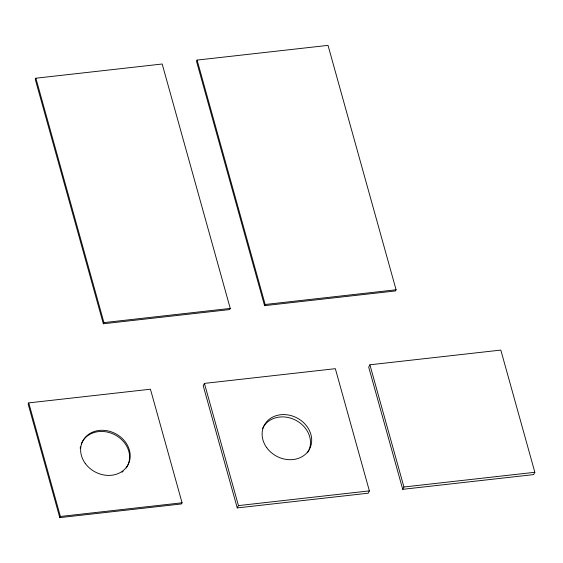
<?xml version="1.0" encoding="UTF-8"?>
<svg xmlns="http://www.w3.org/2000/svg" width="563" height="563" viewBox="0 0 563 563"><rect width="100%" height="100%" fill="white"/><g stroke="black" fill="none" stroke-linecap="round" stroke-linejoin="round"><path stroke-width="0.84" d="M35.877 78.208L35.279 79.362L103.339 323.767L229.648 309.573L230.246 308.418L162.186 64.013L35.877 78.208L103.944 322.613L103.339 323.767M197.099 60.086L196.501 61.247L264.561 305.653L395.486 290.937L396.085 289.783L328.025 45.371L197.099 60.086L265.159 304.492L264.561 305.653M28.748 402.89L28.15 404.044L59.784 517.629L181.469 503.948L182.067 502.794L150.441 389.216L28.748 402.89L60.382 516.468L59.784 517.629M204.418 383.396L203.215 385.711L237.248 507.917L368.174 493.202L369.377 490.887L335.344 368.681L204.418 383.396L238.452 505.602L237.248 507.917M369.891 364.803L368.695 367.111L402.728 489.317L533.647 474.602L534.85 472.287L500.817 350.087L369.891 364.803L403.924 487.002L402.728 489.317M103.944 322.613L230.246 308.418M265.159 304.492L396.085 289.783M60.382 516.468L182.067 502.794M238.452 505.602L369.377 490.887M403.924 487.002L534.85 472.287M81.304 443.996A25.574 21.69 27.4 0 1 115.098 434.91A25.574 21.69 27.4 0 1 126.196 467.93M123.163 471.273A25.574 21.69 27.4 0 1 121.995 472.216M80.192 448.261A25.574 21.69 27.4 0 1 80.453 446.818M262.478 428.767A25.574 21.69 27.4 0 1 295.983 420.364A25.574 21.69 27.4 0 1 307.504 452.772M85.217 463.363A25.574 21.69 27.4 0 0 127.977 464.869A25.574 21.69 27.4 0 0 103.036 430.294A25.574 21.69 27.4 0 0 85.217 463.363M266.707 447.662A25.574 21.69 27.4 0 0 309.467 449.168A25.574 21.69 27.4 0 0 284.519 414.593A25.574 21.69 27.4 0 0 266.707 447.662"/></g></svg>
